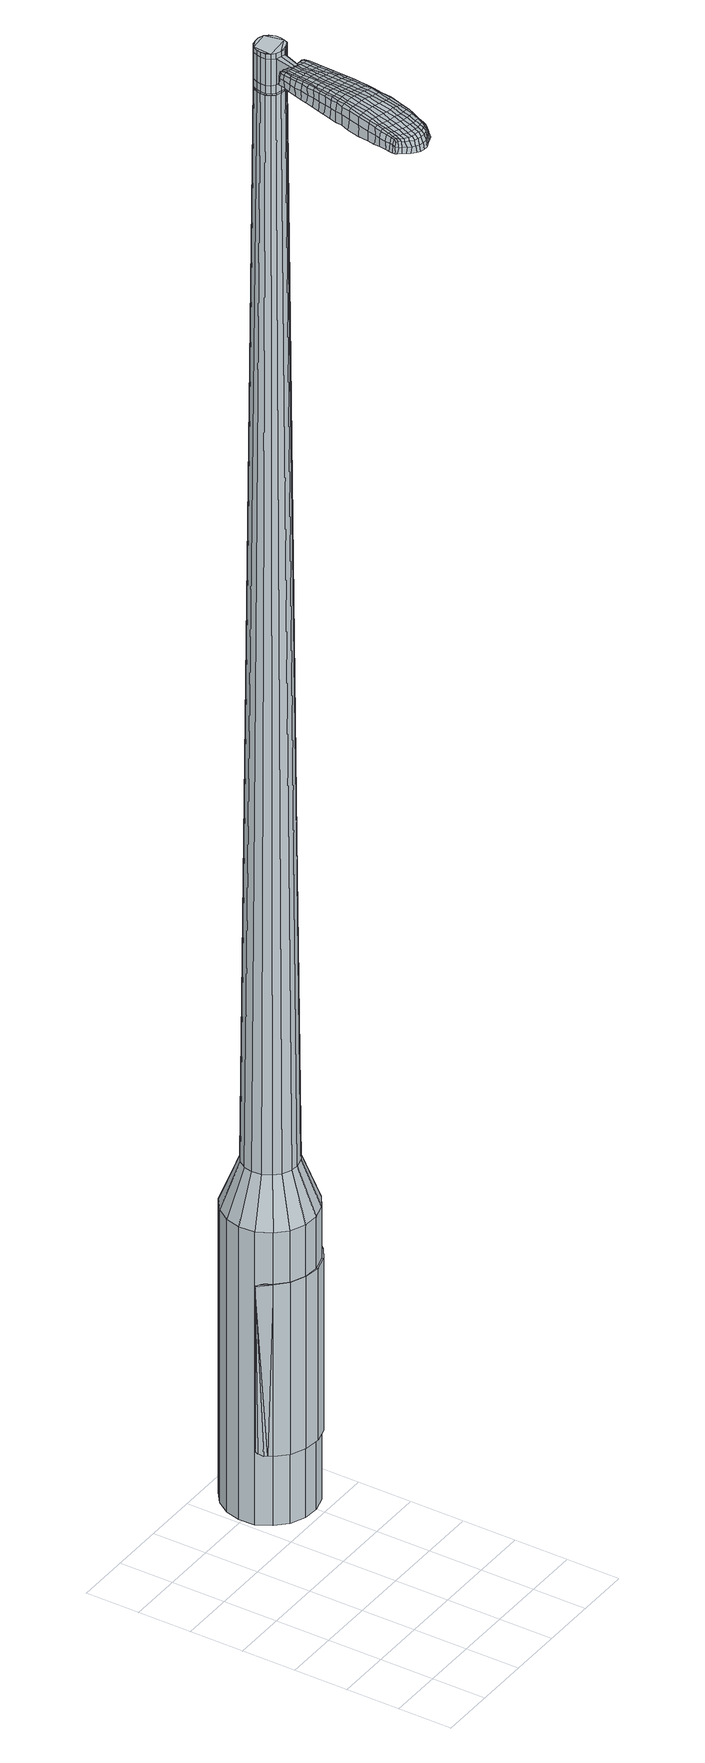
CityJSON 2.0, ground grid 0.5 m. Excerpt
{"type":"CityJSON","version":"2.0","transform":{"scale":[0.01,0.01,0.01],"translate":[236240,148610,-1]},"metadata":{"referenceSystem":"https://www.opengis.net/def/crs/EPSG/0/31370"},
"CityObjects":{
"object1":{"type":"GenericCityObject","attributes":{"cluster":154,"mean_distance_to_centroid":0.268,"new_centroid_x":236241.45,"new_centroid_y":148612.52,"mean_distance_to_camera":10.53,"H1":15.15,"H2":9.17,"Z_final":111.29,"cluster2":-1,"proj_x":236235.84,"proj_y":148611.08,"id_line":53317,"bearing_l":345.6,"distance":5.79,"orientation":"right","G_obj":255.6},"geometry":[{"type":"MultiSurface","lod":"2","boundaries":[[[0,1,2,3]],[[1,4,5,2]],[[4,6,7,5]],[[6,8,9,7]],[[8,10,11,9]],[[10,12,13,11]],[[12,14,15,13]],[[14,16,17,15]],[[16,18,19,17]],[[18,20,21,19]],[[20,22,23,21]],[[22,24,25,23]],[[24,26,27,25]],[[26,28,29,27]],[[28,30,31,29]],[[30,32,33,31]],[[32,34,35,33]],[[34,0,3,35]],[[36,37,38,39]],[[38,40,41,42]],[[41,43,42]],[[42,44,45,46]],[[45,47,46]],[[46,48,49,50]],[[49,51,50]],[[42,46,50,38]],[[50,52,39,38]],[[53,36,39]],[[2,5,7,35]],[[7,9,11,15]],[[11,13,15]],[[15,17,19,23]],[[19,21,23]],[[23,25,27,31]],[[27,29,31]],[[15,23,31,7]],[[31,33,35,7]],[[3,2,35]],[[1,0,54,55]],[[0,34,56,54]],[[34,32,57,56]],[[32,30,58,57]],[[30,28,59,58]],[[28,26,60,59]],[[26,24,61,60]],[[24,22,62,61]],[[22,20,63,62]],[[20,18,64,63]],[[18,16,65,64]],[[16,14,66,65]],[[14,12,67,66]],[[12,10,68,67]],[[10,8,69,68]],[[8,6,70,69]],[[6,4,71,70]],[[4,1,55,71]],[[55,54,72,73]],[[54,56,74,72]],[[56,57,75,74]],[[57,58,76,75]],[[58,59,77,76]],[[59,60,78,77]],[[60,61,79,78]],[[61,62,80,79]],[[62,63,81,80]],[[63,64,82,81]],[[64,65,83,82]],[[65,66,84,83]],[[66,67,85,84]],[[67,68,86,85]],[[68,69,87,86]],[[69,70,88,87]],[[70,71,89,88]],[[71,55,73,89]],[[72,90,91,92]],[[93,94,90,72]],[[75,95,94,93]],[[96,97,95,75]],[[77,98,97,96]],[[78,99,98,77]],[[100,101,99,78]],[[102,103,101,100]],[[104,105,103,102]],[[106,107,105,104]],[[83,108,107,106]],[[109,110,108,83]],[[111,112,110,109]],[[86,113,112,111]],[[87,114,113,86]],[[115,116,114,87]],[[117,118,116,115]],[[92,91,118,117]],[[119,120,121,122]],[[123,119,122,124]],[[125,123,124,126]],[[127,125,126,128]],[[129,127,128,130]],[[131,129,130,132]],[[133,131,132,134]],[[135,133,134,136]],[[137,135,136,138]],[[139,137,138,140]],[[141,139,140,142]],[[143,141,142,144]],[[145,143,144,146]],[[147,145,146,148]],[[149,147,148,150]],[[151,149,150,152]],[[73,72,92]],[[74,93,72]],[[74,75,93]],[[76,96,75]],[[76,77,96]],[[79,100,78]],[[79,80,102,100]],[[80,81,104,102]],[[81,82,106,104]],[[82,83,106]],[[84,109,83]],[[84,85,111,109]],[[85,86,111]],[[88,115,87]],[[88,89,117,115]],[[89,73,92,117]],[[153,91,90]],[[153,154,118,91]],[[154,155,116,118]],[[155,114,116]],[[156,112,113]],[[156,157,110,112]],[[157,108,110]],[[158,107,108]],[[158,159,105,107]],[[159,160,103,105]],[[160,161,101,103]],[[161,99,101]],[[162,97,98]],[[162,95,97]],[[163,94,95]],[[163,90,94]],[[39,52,151,164]],[[153,90,165,152]],[[53,39,164,120]],[[90,163,121,165]],[[36,53,120,119]],[[163,95,122,121]],[[37,36,119,123]],[[95,162,124,122]],[[38,37,123,125]],[[162,98,126,124]],[[40,38,125,127]],[[98,99,128,126]],[[41,40,127,129]],[[99,161,130,128]],[[43,41,129,131]],[[161,160,132,130]],[[42,43,131,133]],[[160,159,134,132]],[[44,42,133,135]],[[159,158,136,134]],[[45,44,135,137]],[[158,108,138,136]],[[47,45,137,139]],[[108,157,140,138]],[[46,47,139,141]],[[157,156,142,140]],[[48,46,141,143]],[[156,113,144,142]],[[49,48,143,145]],[[113,114,146,144]],[[51,49,145,147]],[[114,155,148,146]],[[50,51,147,149]],[[155,154,150,148]],[[52,50,149,151]],[[154,153,152,150]],[[151,152,166,167]],[[152,165,168,166]],[[165,121,169,168]],[[121,120,170,169]],[[120,164,171,170]],[[164,151,167,171]],[[172,173,174,175]],[[176,172,175,177]],[[172,176,178,179]],[[173,172,179,180]],[[181,182,183,184]],[[185,181,184,186]],[[181,185,187,188]],[[182,181,188,189]],[[190,191,192,193]],[[194,190,193,195]],[[190,194,196,197]],[[191,190,197,198]],[[199,200,201,202]],[[203,199,202,204]],[[199,203,205,206]],[[200,199,206,207]],[[208,209,210,211]],[[212,208,211,213]],[[208,212,214,215]],[[209,208,215,216]],[[217,218,219,220]],[[221,217,220,222]],[[217,221,223,224]],[[218,217,224,225]],[[226,227,228,229]],[[218,226,229,219]],[[226,218,225,230]],[[227,226,230,231]],[[232,233,234,235]],[[227,232,235,228]],[[232,227,231,236]],[[233,232,236,237]],[[238,176,177,239]],[[233,238,239,234]],[[238,233,237,240]],[[176,238,240,178]],[[241,242,243,244]],[[245,241,244,246]],[[241,245,247,248]],[[242,241,248,249]],[[250,251,252,253]],[[242,250,253,243]],[[250,242,249,254]],[[251,250,254,255]],[[256,257,258,259]],[[251,256,259,252]],[[256,251,255,260]],[[257,256,260,261]],[[262,263,264,265]],[[257,262,265,258]],[[262,257,261,266]],[[263,262,266,267]],[[268,173,180,269]],[[263,268,269,264]],[[268,263,267,270]],[[173,268,270,174]],[[271,272,273,274]],[[275,271,274,276]],[[271,275,277,278]],[[272,271,278,279]],[[280,281,282,283]],[[272,280,283,273]],[[280,272,279,284]],[[281,280,284,285]],[[286,287,288,289]],[[281,286,289,282]],[[286,281,285,290]],[[287,286,290,291]],[[292,185,186,293]],[[287,292,293,288]],[[292,287,291,294]],[[185,292,294,187]],[[295,296,297,298]],[[299,295,298,300]],[[295,299,301,302]],[[296,295,302,303]],[[304,305,306,307]],[[296,304,307,297]],[[304,296,303,308]],[[305,304,308,309]],[[310,311,312,313]],[[305,310,313,306]],[[310,305,309,314]],[[311,310,314,315]],[[316,317,318,319]],[[311,316,319,312]],[[316,311,315,320]],[[317,316,320,321]],[[322,182,189,323]],[[317,322,323,318]],[[322,317,321,324]],[[182,322,324,183]],[[325,211,210,326]],[[327,325,326,328]],[[325,327,329,330]],[[211,325,330,213]],[[331,327,328,332]],[[333,331,332,334]],[[331,333,335,336]],[[327,331,336,329]],[[337,333,334,338]],[[339,337,338,340]],[[337,339,341,342]],[[333,337,342,335]],[[343,339,340,344]],[[345,343,344,346]],[[343,345,347,348]],[[339,343,348,341]],[[349,345,346,350]],[[200,349,350,201]],[[349,200,207,351]],[[345,349,351,347]],[[352,353,198,197]],[[354,352,197,196]],[[352,354,355,356]],[[353,352,356,357]],[[358,359,357,356]],[[360,358,356,355]],[[358,360,361,362]],[[359,358,362,363]],[[364,365,363,362]],[[366,364,362,361]],[[364,366,367,368]],[[365,364,368,369]],[[370,371,369,368]],[[372,370,368,367]],[[370,372,205,203]],[[371,370,203,204]],[[373,374,375,376]],[[275,373,376,277]],[[373,275,276,377]],[[374,373,377,378]],[[379,194,195,380]],[[374,379,380,375]],[[379,374,378,381]],[[194,379,381,196]],[[382,383,384,385]],[[221,382,385,223]],[[382,221,222,386]],[[383,382,386,387]],[[388,389,390,391]],[[383,388,391,384]],[[388,383,387,392]],[[389,388,392,393]],[[394,191,198,395]],[[389,394,395,390]],[[394,389,393,396]],[[191,394,396,192]],[[397,398,399,400]],[[179,397,400,180]],[[397,179,178,401]],[[398,397,401,402]],[[403,404,405,406]],[[398,403,406,399]],[[403,398,402,407]],[[404,403,407,408]],[[409,202,201,410]],[[404,409,410,405]],[[409,404,408,411]],[[202,409,411,204]],[[412,413,414,415]],[[184,412,415,186]],[[412,184,183,416]],[[413,412,416,417]],[[418,206,205,419]],[[413,418,419,414]],[[418,413,417,420]],[[206,418,420,207]],[[421,422,423,424]],[[299,421,424,301]],[[421,299,300,425]],[[422,421,425,426]],[[427,212,213,428]],[[422,427,428,423]],[[427,422,426,429]],[[212,427,429,214]],[[430,431,432,433]],[[245,430,433,247]],[[430,245,246,434]],[[431,430,434,435]],[[436,437,438,439]],[[431,436,439,432]],[[436,431,435,440]],[[437,436,440,441]],[[442,209,216,443]],[[437,442,443,438]],[[442,437,441,444]],[[209,442,444,210]],[[445,446,435,434]],[[244,445,434,246]],[[445,244,243,447]],[[446,445,447,448]],[[449,450,441,440]],[[446,449,440,435]],[[449,446,448,451]],[[450,449,451,452]],[[453,326,210,444]],[[450,453,444,441]],[[453,450,452,454]],[[326,453,454,328]],[[455,456,457,458]],[[302,455,458,303]],[[455,302,301,424]],[[456,455,424,423]],[[459,330,329,460]],[[456,459,460,457]],[[459,456,423,428]],[[330,459,428,213]],[[461,462,448,447]],[[253,461,447,243]],[[461,253,252,463]],[[462,461,463,464]],[[465,466,452,451]],[[462,465,451,448]],[[465,462,464,467]],[[466,465,467,468]],[[469,332,328,454]],[[466,469,454,452]],[[469,466,468,470]],[[332,469,470,334]],[[471,472,473,474]],[[308,471,474,309]],[[471,308,303,458]],[[472,471,458,457]],[[475,336,335,476]],[[472,475,476,473]],[[475,472,457,460]],[[336,475,460,329]],[[477,478,464,463]],[[259,477,463,252]],[[477,259,258,479]],[[478,477,479,480]],[[481,482,468,467]],[[478,481,467,464]],[[481,478,480,483]],[[482,481,483,484]],[[485,338,334,470]],[[482,485,470,468]],[[485,482,484,486]],[[338,485,486,340]],[[487,488,489,490]],[[314,487,490,315]],[[487,314,309,474]],[[488,487,474,473]],[[491,342,341,492]],[[488,491,492,489]],[[491,488,473,476]],[[342,491,476,335]],[[493,494,480,479]],[[265,493,479,258]],[[493,265,264,495]],[[494,493,495,496]],[[497,498,484,483]],[[494,497,483,480]],[[497,494,496,499]],[[498,497,499,500]],[[501,344,340,486]],[[498,501,486,484]],[[501,498,500,502]],[[344,501,502,346]],[[503,504,505,506]],[[320,503,506,321]],[[503,320,315,490]],[[504,503,490,489]],[[507,348,347,508]],[[504,507,508,505]],[[507,504,489,492]],[[348,507,492,341]],[[509,510,496,495]],[[269,509,495,264]],[[509,269,180,400]],[[510,509,400,399]],[[511,512,500,499]],[[510,511,499,496]],[[511,510,399,406]],[[512,511,406,405]],[[513,350,346,502]],[[512,513,502,500]],[[513,512,405,410]],[[350,513,410,201]],[[514,515,417,416]],[[324,514,416,183]],[[514,324,321,506]],[[515,514,506,505]],[[516,351,207,420]],[[515,516,420,417]],[[516,515,505,508]],[[351,516,508,347]],[[517,518,378,377]],[[274,517,377,276]],[[517,274,273,519]],[[518,517,519,520]],[[521,354,196,381]],[[518,521,381,378]],[[521,518,520,522]],[[354,521,522,355]],[[523,524,525,526]],[[224,523,526,225]],[[523,224,223,385]],[[524,523,385,384]],[[527,528,529,530]],[[524,527,530,525]],[[527,524,384,391]],[[528,527,391,390]],[[531,353,357,532]],[[528,531,532,529]],[[531,528,390,395]],[[353,531,395,198]],[[533,534,520,519]],[[283,533,519,273]],[[533,283,282,535]],[[534,533,535,536]],[[537,360,355,522]],[[534,537,522,520]],[[537,534,536,538]],[[360,537,538,361]],[[539,540,541,542]],[[230,539,542,231]],[[539,230,225,526]],[[540,539,526,525]],[[543,544,545,546]],[[540,543,546,541]],[[543,540,525,530]],[[544,543,530,529]],[[547,359,363,548]],[[544,547,548,545]],[[547,544,529,532]],[[359,547,532,357]],[[549,550,536,535]],[[289,549,535,282]],[[549,289,288,551]],[[550,549,551,552]],[[553,366,361,538]],[[550,553,538,536]],[[553,550,552,554]],[[366,553,554,367]],[[555,556,557,558]],[[236,555,558,237]],[[555,236,231,542]],[[556,555,542,541]],[[559,560,561,562]],[[556,559,562,557]],[[559,556,541,546]],[[560,559,546,545]],[[563,365,369,564]],[[560,563,564,561]],[[563,560,545,548]],[[365,563,548,363]],[[565,566,552,551]],[[293,565,551,288]],[[565,293,186,415]],[[566,565,415,414]],[[567,372,367,554]],[[566,567,554,552]],[[567,566,414,419]],[[372,567,419,205]],[[568,569,402,401]],[[240,568,401,178]],[[568,240,237,558]],[[569,568,558,557]],[[570,571,408,407]],[[569,570,407,402]],[[570,569,557,562]],[[571,570,562,561]],[[572,371,204,411]],[[571,572,411,408]],[[572,571,561,564]],[[371,572,564,369]],[[573,574,575,576]],[[576,575,577,578]],[[579,577,575,580]],[[580,575,574,581]],[[582,583,584,585]],[[585,584,586,587]],[[588,586,584,589]],[[589,584,583,590]],[[591,592,593,594]],[[594,593,595,596]],[[597,595,593,598]],[[598,593,592,599]],[[600,601,602,603]],[[603,602,604,605]],[[606,604,602,607]],[[607,602,601,608]],[[609,610,611,612]],[[612,611,613,614]],[[615,613,611,616]],[[616,611,610,617]],[[618,619,620,621]],[[621,620,622,623]],[[624,622,620,625]],[[625,620,619,626]],[[627,628,629,630]],[[630,629,619,618]],[[626,619,629,631]],[[631,629,628,632]],[[633,634,635,636]],[[636,635,628,627]],[[632,628,635,637]],[[637,635,634,638]],[[578,577,639,640]],[[640,639,634,633]],[[638,634,639,641]],[[641,639,577,579]],[[642,643,644,645]],[[645,644,646,647]],[[648,646,644,649]],[[649,644,643,650]],[[651,652,653,654]],[[654,653,643,642]],[[650,643,653,655]],[[655,653,652,656]],[[657,658,659,660]],[[660,659,652,651]],[[656,652,659,661]],[[661,659,658,662]],[[663,664,665,666]],[[666,665,658,657]],[[662,658,665,667]],[[667,665,664,668]],[[581,574,669,670]],[[670,669,664,663]],[[668,664,669,671]],[[671,669,574,573]],[[672,673,674,675]],[[675,674,676,677]],[[678,676,674,679]],[[679,674,673,680]],[[681,682,683,684]],[[684,683,673,672]],[[680,673,683,685]],[[685,683,682,686]],[[687,688,689,690]],[[690,689,682,681]],[[686,682,689,691]],[[691,689,688,692]],[[587,586,693,694]],[[694,693,688,687]],[[692,688,693,695]],[[695,693,586,588]],[[696,697,698,699]],[[699,698,700,701]],[[702,700,698,703]],[[703,698,697,704]],[[705,706,707,708]],[[708,707,697,696]],[[704,697,707,709]],[[709,707,706,710]],[[711,712,713,714]],[[714,713,706,705]],[[710,706,713,715]],[[715,713,712,716]],[[717,718,719,720]],[[720,719,712,711]],[[716,712,719,721]],[[721,719,718,722]],[[590,583,723,724]],[[724,723,718,717]],[[722,718,723,725]],[[725,723,583,582]],[[609,612,726,727]],[[727,726,728,729]],[[730,728,726,731]],[[731,726,612,614]],[[729,728,732,733]],[[733,732,734,735]],[[736,734,732,737]],[[737,732,728,730]],[[735,734,738,739]],[[739,738,740,741]],[[742,740,738,743]],[[743,738,734,736]],[[741,740,744,745]],[[745,744,746,747]],[[748,746,744,749]],[[749,744,740,742]],[[747,746,750,751]],[[751,750,601,600]],[[608,601,750,752]],[[752,750,746,748]],[[599,753,754,598]],[[598,754,755,597]],[[756,755,754,757]],[[757,754,753,758]],[[758,759,760,757]],[[757,760,761,756]],[[762,761,760,763]],[[763,760,759,764]],[[764,765,766,763]],[[763,766,767,762]],[[768,767,766,769]],[[769,766,765,770]],[[770,771,772,769]],[[769,772,773,768]],[[606,773,772,604]],[[604,772,771,605]],[[774,775,776,777]],[[777,776,676,678]],[[677,676,776,778]],[[778,776,775,779]],[[596,595,780,781]],[[781,780,775,774]],[[779,775,780,782]],[[782,780,595,597]],[[783,784,785,786]],[[786,785,622,624]],[[623,622,785,787]],[[787,785,784,788]],[[789,790,791,792]],[[792,791,784,783]],[[788,784,791,793]],[[793,791,790,794]],[[599,592,795,796]],[[796,795,790,789]],[[794,790,795,797]],[[797,795,592,591]],[[798,799,800,801]],[[801,800,580,581]],[[579,580,800,802]],[[802,800,799,803]],[[804,805,806,807]],[[807,806,799,798]],[[803,799,806,808]],[[808,806,805,809]],[[600,603,810,811]],[[811,810,805,804]],[[809,805,810,812]],[[812,810,603,605]],[[813,814,815,816]],[[816,815,585,587]],[[582,585,815,817]],[[817,815,814,818]],[[606,607,819,820]],[[820,819,814,813]],[[818,814,819,821]],[[821,819,607,608]],[[822,823,700,824]],[[824,700,702]],[[701,700,823,825]],[[614,613,826,827]],[[827,826,823,822]],[[825,823,826,828]],[[828,826,613,615]],[[829,830,831,648]],[[831,646,648]],[[647,646,831,832]],[[832,831,830,833]],[[834,835,836,837]],[[837,836,830,829]],[[833,830,836,838]],[[838,836,835,839]],[[617,610,840,841]],[[841,840,835,834]],[[839,835,840,842]],[[842,840,610,609]],[[833,843,844,832]],[[832,844,645,647]],[[642,645,844,845]],[[845,844,843,846]],[[839,847,848,838]],[[838,848,843,833]],[[846,843,848,849]],[[849,848,847,850]],[[609,727,851,842]],[[842,851,847,839]],[[850,847,851,852]],[[852,851,727,729]],[[853,854,855,856]],[[856,855,703,704]],[[702,703,855,824]],[[824,855,854,822]],[[730,731,857,858]],[[858,857,854,853]],[[822,854,857,827]],[[827,857,731,614]],[[846,859,860,845]],[[845,860,654,642]],[[651,654,860,861]],[[861,860,859,862]],[[850,863,864,849]],[[849,864,859,846]],[[862,859,864,865]],[[865,864,863,866]],[[729,733,867,852]],[[852,867,863,850]],[[866,863,867,868]],[[868,867,733,735]],[[869,870,871,872]],[[872,871,709,710]],[[704,709,871,856]],[[856,871,870,853]],[[736,737,873,874]],[[874,873,870,869]],[[853,870,873,858]],[[858,873,737,730]],[[862,875,876,861]],[[861,876,660,651]],[[657,660,876,877]],[[877,876,875,878]],[[866,879,880,865]],[[865,880,875,862]],[[878,875,880,881]],[[881,880,879,882]],[[735,739,883,868]],[[868,883,879,866]],[[882,879,883,884]],[[884,883,739,741]],[[885,886,887,888]],[[888,887,715,716]],[[710,715,887,872]],[[872,887,886,869]],[[742,743,889,890]],[[890,889,886,885]],[[869,886,889,874]],[[874,889,743,736]],[[878,891,892,877]],[[877,892,666,657]],[[663,666,892,893]],[[893,892,891,894]],[[882,895,896,881]],[[881,896,891,878]],[[894,891,896,897]],[[897,896,895,898]],[[741,745,899,884]],[[884,899,895,882]],[[898,895,899,900]],[[900,899,745,747]],[[901,902,903,904]],[[904,903,721,722]],[[716,721,903,888]],[[888,903,902,885]],[[748,749,905,906]],[[906,905,902,901]],[[885,902,905,890]],[[890,905,749,742]],[[894,907,908,893]],[[893,908,670,663]],[[581,670,908,801]],[[801,908,907,798]],[[898,909,910,897]],[[897,910,907,894]],[[798,907,910,807]],[[807,910,909,804]],[[747,751,911,900]],[[900,911,909,898]],[[804,909,911,811]],[[811,911,751,600]],[[818,912,913,817]],[[817,913,725,582]],[[722,725,913,904]],[[904,913,912,901]],[[608,752,914,821]],[[821,914,912,818]],[[901,912,914,906]],[[906,914,752,748]],[[779,915,916,778]],[[778,916,675,677]],[[672,675,916,917]],[[917,916,915,918]],[[597,755,919,782]],[[782,919,915,779]],[[918,915,919,920]],[[920,919,755,756]],[[921,922,923,924]],[[924,923,625,626]],[[624,625,923,786]],[[786,923,922,783]],[[925,926,927,928]],[[928,927,922,921]],[[783,922,927,792]],[[792,927,926,789]],[[758,753,929,930]],[[930,929,926,925]],[[789,926,929,796]],[[796,929,753,599]],[[918,931,932,917]],[[917,932,684,672]],[[681,684,932,933]],[[933,932,931,934]],[[756,761,935,920]],[[920,935,931,918]],[[934,931,935,936]],[[936,935,761,762]],[[937,938,939,940]],[[940,939,631,632]],[[626,631,939,924]],[[924,939,938,921]],[[941,942,943,944]],[[944,943,938,937]],[[921,938,943,928]],[[928,943,942,925]],[[764,759,945,946]],[[946,945,942,941]],[[925,942,945,930]],[[930,945,759,758]],[[934,947,948,933]],[[933,948,690,681]],[[687,690,948,949]],[[949,948,947,950]],[[762,767,951,936]],[[936,951,947,934]],[[950,947,951,952]],[[952,951,767,768]],[[953,954,955,956]],[[956,955,637,638]],[[632,637,955,940]],[[940,955,954,937]],[[957,958,959,960]],[[960,959,954,953]],[[937,954,959,944]],[[944,959,958,941]],[[770,765,961,962]],[[962,961,958,957]],[[941,958,961,946]],[[946,961,765,764]],[[950,963,964,949]],[[949,964,694,687]],[[587,694,964,816]],[[816,964,963,813]],[[768,773,965,952]],[[952,965,963,950]],[[813,963,965,820]],[[820,965,773,606]],[[803,966,967,802]],[[802,967,641,579]],[[638,641,967,956]],[[956,967,966,953]],[[809,968,969,808]],[[808,969,966,803]],[[953,966,969,960]],[[960,969,968,957]],[[605,771,970,812]],[[812,970,968,809]],[[957,968,970,962]],[[962,970,771,770]],[[573,576,175,174]],[[576,578,177,175]],[[588,589,188,187]],[[589,590,189,188]],[[591,594,193,192]],[[594,596,195,193]],[[615,616,215,214]],[[616,617,216,215]],[[618,621,220,219]],[[621,623,222,220]],[[627,630,229,228]],[[630,618,219,229]],[[633,636,235,234]],[[636,627,228,235]],[[578,640,239,177]],[[640,633,234,239]],[[648,649,248,247]],[[649,650,249,248]],[[650,655,254,249]],[[655,656,255,254]],[[656,661,260,255]],[[661,662,261,260]],[[662,667,266,261]],[[667,668,267,266]],[[668,671,270,267]],[[671,573,174,270]],[[678,679,278,277]],[[679,680,279,278]],[[680,685,284,279]],[[685,686,285,284]],[[686,691,290,285]],[[691,692,291,290]],[[692,695,294,291]],[[695,588,187,294]],[[696,699,298,297]],[[699,701,300,298]],[[705,708,307,306]],[[708,696,297,307]],[[711,714,313,312]],[[714,705,306,313]],[[717,720,319,318]],[[720,711,312,319]],[[590,724,323,189]],[[724,717,318,323]],[[774,777,376,375]],[[777,678,277,376]],[[596,781,380,195]],[[781,774,375,380]],[[623,787,386,222]],[[787,788,387,386]],[[788,793,392,387]],[[793,794,393,392]],[[794,797,396,393]],[[797,591,192,396]],[[701,425,300]],[[701,825,426,425]],[[825,828,429,426]],[[828,615,214,429]],[[829,648,433,432]],[[648,247,433]],[[834,837,439,438]],[[837,829,432,439]],[[617,841,443,216]],[[841,834,438,443]],[[971,972,973,974]],[[975,976,974,973]],[[977,978,979,980]],[[981,982,983,984]],[[972,985,986,973]],[[987,975,973,986]],[[988,977,980,989]],[[990,991,982,981]],[[985,992,993,986]],[[993,994,987,986]],[[995,988,989,996]],[[997,991,990,998]],[[992,999,1000,993]],[[1000,1001,994,993]],[[1002,995,996,1003]],[[1004,997,998,1005]],[[1006,1007,1008,1009]],[[1010,1011,1007,1006]],[[1010,1012,1013,1011]],[[1012,1014,1015,1013]],[[1016,1017,1018,1019]],[[1020,1021,1017,1016]],[[1022,1023,1021,1020]],[[1024,1025,1023,1022]],[[1019,1008,1007,1016]],[[1016,1007,1011,1020]],[[1011,1013,1022,1020]],[[1013,1015,1024,1022]],[[980,979,976,975]],[[989,980,975,987]],[[994,996,989,987]],[[1001,1003,996,994]],[[981,984,978,977]],[[990,981,977,988]],[[998,990,988,995]],[[1005,998,995,1002]],[[982,1006,1009,983]],[[991,1010,1006,982]],[[1012,1010,991,997]],[[1014,1012,997,1004]],[[1026,1027,1028,1029]],[[1028,1030,1031,1032]],[[1028,1032,1033,1034]],[[1028,1034,1029]],[[1035,1026,1029,1036]],[[1037,1036,1029,1038]],[[1039,1038,1029]],[[1040,1028,1027,1041]],[[1042,1040,1041,1043]],[[1044,1042,1043,1045]],[[1046,1044,1045,1047]],[[1048,1046,1047,1049]],[[1049,1050,1051,1052]],[[1049,1052,1053,1054]],[[1049,1054,1055,1056]],[[1055,1057,1058,1059]],[[1055,1059,1060,1061]],[[1055,1061,1056]],[[1049,1056,1048]],[[1062,1063,1027,1026]],[[1064,1065,1030,1028]],[[1066,1067,1039,1029]],[[1063,1068,1041,1027]],[[1069,1064,1028,1040]],[[1068,1070,1043,1041]],[[1071,1069,1040,1042]],[[1070,1072,1045,1043]],[[1073,1071,1042,1044]],[[1072,1074,1047,1045]],[[1075,1073,1044,1046]],[[1074,1076,1049,1047]],[[1077,1075,1046,1048]],[[1076,1078,1050,1049]],[[1079,1080,1057,1055]],[[1081,1077,1048,1056]],[[1051,1050,1078,1082]],[[1052,1051,1082,1083]],[[1053,1052,1083,1084]],[[1054,1053,1084,1085]],[[1055,1054,1085,1079]],[[1086,1062,1026,1035]],[[1087,1086,1035,1036]],[[1088,1087,1036,1037]],[[1089,1088,1037,1038]],[[1067,1089,1038,1039]],[[1031,1030,1065,1090]],[[1058,1057,1080,1091]],[[1032,1031,1090,1092]],[[1033,1032,1092,1093]],[[1034,1033,1093,1094]],[[1029,1034,1094,1066]],[[1059,1058,1091,1095]],[[1060,1059,1095,1096]],[[1061,1060,1096,1097]],[[1056,1061,1097,1081]]]}]}
},
"vertices":[
[136,209,384],[122,215,384],[122,215,96],[136,209,96],[112,225,384],[112,225,96],[105,238,384],[105,238,96],[104,253,384],[104,253,96],[108,267,384],[108,267,96],[116,279,384],[116,279,96],[128,288,384],[128,288,96],[142,292,384],[142,292,96],[157,291,384],[157,291,96],[170,285,384],[170,285,96],[180,274,384],[180,274,96],[187,261,384],[187,261,96],[188,246,384],[188,246,96],[185,232,384],[185,232,96],[176,220,384],[176,220,96],[164,212,384],[164,212,96],[150,208,384],[150,208,96],[152,238,1524],[156,240,1524],[158,244,1524],[143,237,1524],[159,249,1524],[159,253,1524],[154,261,1524],[157,258,1524],[149,263,1524],[145,263,1524],[136,259,1524],[140,262,1524],[134,255,1524],[133,251,1524],[135,242,1524],[133,246,1524],[138,239,1524],[147,236,1524],[140,225,429],[132,229,429],[148,225,429],[157,227,429],[164,232,429],[169,239,429],[171,248,429],[170,257,429],[167,264,429],[160,271,429],[152,274,429],[144,275,429],[135,272,429],[128,267,429],[123,260,429],[121,252,429],[122,243,429],[126,235,429],[143,237,1483],[138,239,1483],[147,236,1483],[152,238,1483],[156,240,1483],[158,244,1483],[159,249,1483],[159,253,1483],[157,258,1483],[154,261,1483],[149,263,1483],[145,263,1483],[140,262,1483],[136,259,1483],[134,255,1483],[133,251,1483],[133,246,1483],[135,242,1483],[143,237,1485],[139,239,1485],[139,239,1483],[147,237,1483],[147,237,1485],[152,238,1485],[155,241,1483],[155,241,1485],[158,244,1485],[159,249,1485],[158,253,1483],[158,253,1485],[156,257,1483],[156,257,1485],[153,260,1483],[153,260,1485],[149,262,1483],[149,262,1485],[145,263,1485],[140,261,1483],[140,261,1485],[137,259,1483],[137,259,1485],[134,255,1485],[133,251,1485],[134,246,1483],[134,246,1485],[136,242,1483],[136,242,1485],[152,238,1519],[147,236,1519],[147,236,1493],[152,238,1493],[156,240,1519],[156,240,1493],[158,244,1519],[158,244,1493],[159,249,1519],[159,249,1493],[159,253,1519],[159,253,1493],[157,258,1519],[157,258,1493],[154,261,1519],[154,261,1493],[149,263,1519],[149,263,1493],[145,263,1519],[145,263,1493],[140,262,1519],[140,262,1493],[136,259,1519],[136,259,1493],[134,255,1519],[134,255,1493],[133,251,1519],[133,251,1493],[133,246,1519],[133,246,1493],[135,242,1519],[135,242,1493],[138,239,1519],[138,239,1493],[138,239,1485],[135,242,1485],[133,246,1485],[136,259,1485],[140,262,1485],[149,263,1485],[154,261,1485],[157,258,1485],[159,253,1485],[156,240,1485],[147,236,1485],[143,237,1519],[143,237,1493],[135,219,1513],[135,219,1518],[138,219,1513],[141,218,1513],[141,218,1518],[138,219,1518],[101,152,1519],[103,159,1518],[101,158,1509],[99,151,1510],[98,143,1519],[96,143,1510],[100,144,1526],[102,152,1525],[105,159,1525],[138,142,1519],[139,149,1518],[138,150,1525],[137,143,1525],[136,133,1519],[135,135,1526],[137,132,1510],[139,140,1510],[141,147,1509],[103,75,1519],[99,76,1519],[99,75,1513],[103,74,1513],[107,75,1519],[107,74,1513],[107,77,1524],[103,77,1524],[100,78,1524],[121,147,1530],[123,154,1529],[120,155,1529],[118,148,1530],[119,138,1531],[116,139,1531],[123,137,1530],[125,146,1530],[126,153,1529],[141,225,1512],[138,226,1512],[138,225,1517],[141,224,1517],[144,224,1512],[143,223,1517],[144,224,1506],[141,224,1506],[138,225,1506],[87,94,1519],[88,97,1519],[86,97,1512],[86,94,1512],[87,92,1518],[86,91,1512],[88,92,1522],[89,94,1523],[89,97,1524],[88,102,1519],[89,108,1519],[88,107,1512],[87,101,1512],[90,102,1524],[91,108,1525],[91,113,1519],[92,121,1519],[91,120,1511],[89,113,1511],[92,114,1526],[94,121,1526],[95,132,1519],[93,131,1510],[97,133,1526],[123,222,1513],[121,215,1513],[122,215,1518],[124,222,1517],[125,227,1512],[126,226,1516],[124,227,1506],[122,221,1507],[119,214,1507],[118,208,1514],[116,201,1515],[118,201,1520],[120,208,1519],[117,207,1507],[115,200,1507],[114,193,1515],[112,186,1516],[113,187,1522],[115,194,1521],[112,193,1508],[110,186,1508],[109,179,1517],[107,172,1517],[109,173,1524],[111,180,1523],[108,179,1508],[105,172,1509],[105,165,1518],[107,166,1524],[103,165,1509],[122,84,1519],[123,87,1519],[122,88,1524],[121,85,1523],[121,82,1518],[120,83,1522],[122,81,1512],[123,83,1512],[124,86,1512],[125,92,1519],[126,97,1519],[125,98,1525],[123,93,1524],[126,91,1512],[128,96,1512],[128,103,1519],[130,111,1519],[129,112,1526],[127,104,1526],[129,102,1511],[132,109,1511],[133,122,1519],[132,123,1526],[134,120,1510],[152,214,1513],[151,207,1513],[152,206,1507],[153,213,1507],[153,220,1512],[154,219,1506],[152,219,1516],[152,215,1517],[150,208,1518],[150,200,1514],[148,192,1515],[149,191,1507],[150,198,1507],[149,201,1519],[147,193,1520],[147,185,1515],[145,178,1516],[146,176,1508],[148,183,1508],[146,186,1521],[144,179,1522],[144,170,1517],[142,163,1517],[143,161,1509],[145,169,1508],[143,172,1523],[141,164,1524],[141,156,1518],[142,154,1509],[140,157,1524],[139,219,1519],[137,220,1519],[137,212,1520],[135,212,1520],[140,211,1520],[142,218,1519],[136,204,1522],[133,205,1522],[134,197,1523],[131,198,1523],[137,196,1523],[138,204,1521],[132,190,1524],[129,191,1524],[130,183,1525],[127,184,1525],[133,182,1525],[135,189,1524],[128,176,1526],[125,176,1526],[126,168,1527],[124,169,1527],[130,168,1527],[132,175,1526],[125,161,1528],[122,162,1528],[128,160,1528],[104,80,1527],[100,81,1527],[108,80,1526],[109,84,1527],[105,84,1528],[101,85,1528],[107,90,1529],[103,91,1529],[111,90,1528],[113,97,1530],[108,97,1530],[105,98,1530],[110,104,1531],[107,105,1531],[114,104,1530],[117,113,1531],[113,113,1531],[109,114,1531],[116,126,1531],[112,127,1531],[120,125,1531],[119,80,1518],[116,79,1519],[117,78,1513],[120,79,1513],[119,82,1523],[116,80,1523],[112,77,1519],[112,76,1513],[112,78,1524],[88,89,1518],[89,87,1518],[90,88,1523],[89,90,1523],[86,89,1513],[88,86,1513],[91,83,1519],[93,80,1519],[93,82,1524],[91,85,1523],[90,83,1513],[92,80,1513],[96,78,1519],[96,79,1524],[96,77,1513],[104,152,1528],[106,151,1528],[108,158,1528],[106,159,1527],[102,144,1528],[103,143,1529],[108,151,1529],[112,150,1530],[114,157,1529],[111,158,1528],[106,142,1529],[109,141,1530],[115,149,1530],[117,156,1529],[112,140,1531],[135,144,1528],[133,144,1529],[131,136,1529],[133,135,1528],[137,151,1527],[134,151,1528],[129,145,1529],[127,136,1530],[131,152,1528],[153,222,1512],[151,223,1512],[150,222,1517],[152,221,1517],[153,221,1506],[151,222,1506],[147,224,1512],[147,222,1517],[148,223,1506],[127,229,1512],[128,229,1512],[127,228,1506],[126,228,1506],[127,228,1517],[129,227,1517],[131,228,1512],[133,227,1512],[133,227,1506],[130,227,1506],[131,227,1517],[133,226,1517],[136,227,1512],[135,226,1506],[136,225,1517],[126,222,1519],[127,222,1519],[123,215,1520],[125,215,1520],[129,221,1519],[132,221,1519],[127,214,1520],[130,214,1520],[134,220,1519],[132,213,1520],[150,216,1519],[149,216,1519],[147,209,1520],[149,209,1520],[145,217,1519],[144,210,1520],[121,208,1521],[123,208,1521],[119,201,1522],[121,201,1522],[125,207,1521],[128,206,1521],[123,200,1522],[126,199,1523],[130,206,1522],[128,199,1523],[147,201,1521],[145,202,1521],[144,194,1522],[146,194,1522],[142,203,1521],[140,195,1522],[117,194,1523],[119,193,1523],[115,187,1524],[116,186,1524],[121,193,1523],[124,192,1524],[119,186,1525],[122,185,1525],[126,191,1524],[124,184,1525],[144,187,1523],[142,187,1523],[141,180,1524],[143,179,1524],[139,188,1524],[137,181,1525],[112,180,1525],[114,179,1525],[110,173,1526],[112,172,1526],[117,179,1526],[120,178,1526],[115,172,1527],[118,171,1527],[123,177,1526],[121,170,1527],[141,172,1525],[139,173,1525],[138,166,1526],[140,165,1526],[135,174,1526],[134,167,1527],[108,166,1527],[110,165,1527],[113,165,1527],[116,164,1528],[119,163,1528],[138,158,1527],[136,158,1527],[132,159,1528],[119,84,1525],[117,83,1525],[120,88,1526],[118,86,1526],[113,81,1526],[114,85,1527],[89,93,1525],[90,90,1525],[91,94,1526],[90,96,1525],[92,87,1525],[94,84,1526],[95,89,1527],[93,91,1526],[97,82,1526],[98,87,1527],[122,92,1526],[120,91,1527],[124,98,1527],[122,98,1528],[115,90,1528],[117,97,1529],[91,101,1526],[92,99,1527],[93,105,1528],[92,107,1527],[94,97,1527],[97,95,1528],[98,101,1529],[95,103,1528],[100,93,1528],[101,100,1530],[126,104,1528],[123,104,1529],[128,112,1528],[125,112,1529],[119,104,1529],[121,112,1530],[93,113,1528],[95,112,1528],[97,120,1529],[95,121,1528],[97,110,1529],[100,108,1530],[102,117,1530],[99,118,1530],[103,107,1530],[106,115,1531],[131,124,1529],[128,124,1529],[124,124,1530],[98,132,1528],[100,131,1529],[103,130,1530],[106,129,1530],[109,128,1531],[103,157,1509],[105,158,1518],[103,151,1518],[101,150,1509],[100,143,1519],[98,142,1510],[102,143,1525],[104,152,1525],[106,158,1525],[136,150,1525],[137,149,1518],[136,142,1518],[135,144,1525],[134,134,1519],[133,135,1525],[135,132,1510],[137,141,1509],[139,148,1509],[100,77,1513],[100,78,1519],[103,77,1519],[103,77,1513],[107,77,1519],[107,77,1513],[107,79,1524],[103,79,1524],[100,80,1524],[120,154,1528],[123,154,1528],[121,147,1529],[118,147,1529],[119,138,1529],[116,139,1529],[122,137,1529],[124,146,1529],[126,153,1528],[138,223,1516],[138,224,1512],[140,223,1512],[140,222,1516],[143,222,1512],[143,221,1516],[143,221,1506],[140,222,1506],[137,223,1506],[88,97,1512],[90,97,1519],[89,94,1518],[88,93,1512],[89,92,1518],[88,91,1512],[90,92,1522],[91,94,1523],[91,97,1523],[90,107,1512],[91,107,1519],[90,102,1519],[89,101,1512],[92,102,1524],[93,108,1525],[93,120,1511],[94,121,1519],[92,113,1519],[91,112,1511],[94,113,1525],[96,121,1526],[97,132,1519],[95,131,1510],[99,132,1526],[124,215,1518],[123,214,1513],[125,221,1513],[126,222,1517],[127,226,1512],[127,225,1515],[126,226,1506],[124,221,1506],[121,214,1507],[119,200,1520],[118,200,1514],[120,207,1514],[122,207,1519],[119,206,1507],[116,199,1507],[115,186,1522],[113,186,1516],[116,193,1515],[117,193,1521],[114,192,1508],[112,185,1508],[111,172,1523],[109,172,1517],[111,179,1516],[113,179,1522],[109,178,1508],[107,171,1508],[107,165,1517],[108,165,1524],[105,164,1509],[120,89,1523],[121,88,1519],[120,85,1518],[119,86,1523],[119,83,1518],[118,84,1522],[120,82,1512],[121,84,1512],[122,87,1512],[124,99,1525],[125,98,1519],[123,93,1519],[122,94,1524],[124,91,1512],[126,97,1512],[127,112,1526],[129,111,1519],[126,104,1519],[125,105,1525],[127,102,1511],[130,110,1511],[131,122,1519],[130,124,1526],[132,121,1510],[150,206,1507],[149,207,1513],[150,215,1513],[151,213,1506],[151,220,1512],[152,219,1506],[150,219,1515],[150,215,1517],[148,208,1518],[147,191,1507],[146,193,1514],[148,200,1514],[149,199,1507],[147,201,1519],[145,194,1520],[144,176,1508],[143,178,1516],[145,185,1515],[146,184,1508],[144,186,1521],[142,179,1522],[142,162,1508],[140,163,1517],[142,171,1516],[143,169,1508],[141,172,1522],[139,165,1523],[139,156,1517],[140,155,1509],[138,158,1524],[139,218,1518],[137,219,1518],[137,211,1519],[135,212,1519],[140,210,1519],[142,217,1518],[135,204,1520],[133,204,1520],[134,197,1521],[131,197,1521],[136,196,1521],[138,203,1520],[132,189,1523],[129,190,1523],[130,182,1524],[127,183,1524],[133,181,1524],[135,189,1523],[128,175,1525],[125,176,1525],[126,168,1526],[123,169,1526],[129,167,1526],[131,174,1525],[124,161,1527],[122,162,1527],[128,160,1527],[101,82,1526],[104,81,1526],[108,81,1525],[109,85,1526],[105,85,1526],[102,86,1526],[103,92,1528],[107,91,1528],[110,91,1527],[112,97,1528],[108,98,1529],[105,99,1529],[107,106,1530],[110,105,1530],[114,104,1529],[116,113,1530],[112,113,1530],[109,114,1530],[112,126,1530],[116,126,1530],[119,125,1530],[116,80,1513],[116,81,1518],[118,82,1518],[119,81,1512],[117,83,1523],[115,82,1523],[111,79,1519],[112,78,1513],[111,80,1523],[91,89,1523],[91,88,1518],[90,90,1518],[91,91,1523],[88,90,1512],[89,87,1512],[95,83,1523],[94,82,1519],[92,85,1519],[93,86,1523],[91,84,1513],[94,81,1513],[97,80,1519],[97,81,1524],[97,79,1513],[108,158,1527],[106,151,1527],[105,152,1527],[107,158,1526],[103,143,1527],[104,143,1528],[114,156,1528],[112,149,1528],[109,150,1528],[111,157,1527],[107,142,1528],[109,141,1529],[115,148,1529],[117,155,1528],[112,140,1529],[130,136,1528],[132,144,1527],[134,144,1527],[132,136,1527],[135,151,1526],[134,151,1527],[129,145,1528],[126,136,1528],[130,152,1527],[149,220,1516],[150,220,1512],[150,220,1516],[151,219,1506],[147,221,1512],[146,221,1516],[147,220,1506],[127,226,1506],[128,226,1512],[127,227,1512],[127,226,1516],[128,225,1516],[132,224,1506],[133,225,1512],[130,226,1512],[129,225,1506],[130,225,1516],[133,224,1516],[135,224,1512],[135,224,1506],[135,223,1516],[127,221,1518],[126,221,1518],[124,214,1519],[125,214,1519],[132,220,1518],[129,220,1518],[127,214,1519],[130,213,1519],[134,219,1518],[132,212,1519],[147,209,1519],[148,215,1518],[149,215,1518],[148,208,1519],[145,216,1518],[143,209,1519],[123,207,1520],[122,207,1520],[120,200,1521],[121,200,1521],[128,206,1520],[125,206,1520],[123,199,1521],[126,199,1521],[130,205,1520],[128,198,1521],[143,194,1521],[145,201,1520],[146,201,1520],[145,194,1521],[142,202,1520],[140,195,1521],[119,193,1522],[118,193,1522],[116,186,1523],[117,186,1523],[124,191,1522],[121,192,1522],[119,185,1523],[122,184,1524],[126,191,1523],[124,184,1524],[140,180,1523],[142,187,1522],[143,186,1522],[141,179,1523],[138,188,1522],[137,180,1523],[115,179,1524],[114,179,1524],[111,172,1525],[112,172,1525],[120,177,1525],[117,178,1524],[115,171,1525],[118,170,1526],[123,177,1525],[121,169,1526],[137,165,1525],[139,172,1524],[140,172,1524],[138,165,1525],[135,173,1524],[133,166,1525],[110,165,1526],[109,165,1526],[116,163,1527],[113,164,1526],[119,162,1527],[135,158,1526],[137,158,1526],[132,159,1526],[116,84,1524],[118,85,1524],[119,88,1525],[117,87,1525],[112,82,1525],[113,86,1525],[92,94,1525],[92,91,1524],[91,93,1524],[92,96,1525],[96,89,1526],[95,85,1525],[93,88,1524],[94,92,1525],[98,83,1525],[99,87,1526],[119,92,1526],[121,93,1526],[123,99,1526],[121,98,1527],[115,91,1526],[117,98,1527],[94,106,1527],[93,100,1526],[92,101,1526],[93,107,1526],[99,102,1528],[97,95,1527],[95,97,1526],[96,104,1527],[100,93,1527],[102,100,1528],[123,104,1527],[124,105,1527],[126,113,1527],[125,112,1528],[119,104,1528],[121,112,1529],[98,120,1528],[96,112,1527],[95,113,1527],[97,121,1527],[103,117,1529],[101,108,1529],[98,110,1528],[100,118,1528],[104,107,1529],[106,115,1530],[128,124,1528],[129,124,1528],[124,124,1529],[101,131,1528],[100,132,1528],[106,129,1529],[103,130,1529],[109,127,1530],[126,226,1508],[132,224,1508],[123,193,1509],[115,195,1509],[117,172,1510],[109,174,1510],[106,134,1512],[97,136,1512],[102,154,1511],[111,152,1511],[102,117,1513],[99,104,1514],[90,106,1514],[93,119,1513],[139,223,1508],[131,191,1509],[125,170,1510],[115,132,1512],[120,149,1511],[111,114,1513],[108,101,1514],[145,221,1508],[138,189,1509],[134,168,1510],[124,130,1512],[129,147,1511],[116,99,1514],[120,112,1513],[152,219,1508],[146,187,1509],[142,166,1510],[133,127,1512],[138,145,1511],[125,97,1514],[129,110,1513],[96,90,1514],[96,86,1514],[89,87,1514],[88,93,1514],[104,88,1514],[103,84,1514],[112,86,1514],[110,82,1514],[121,84,1514],[117,80,1514],[98,80,1515],[100,76,1515],[99,77,1515],[93,81,1515],[102,79,1515],[101,76,1515],[106,78,1515],[102,76,1515],[110,77,1515],[103,76,1515],[179,222,334],[176,218,334],[176,218,165],[185,230,171],[179,222,165],[181,225,165],[183,227,166],[184,229,167],[185,230,169],[181,225,334],[183,227,333],[184,229,332],[185,230,331],[185,230,328],[164,210,165],[164,210,334],[150,206,165],[150,206,334],[135,208,165],[135,208,334],[121,214,165],[121,214,334],[111,224,165],[111,224,334],[109,228,334],[107,231,334],[106,234,333],[105,235,332],[104,237,331],[104,237,328],[109,228,165],[104,237,171],[104,237,169],[105,235,167],[106,234,166],[107,231,165],[177,223,334],[174,220,334],[174,220,165],[177,223,165],[182,232,171],[182,232,328],[163,213,334],[163,213,165],[150,209,334],[150,209,165],[136,210,334],[136,210,165],[123,216,334],[123,216,165],[113,225,334],[113,225,165],[111,229,334],[107,238,328],[107,238,171],[111,229,165],[110,232,334],[108,235,333],[107,237,332],[107,238,331],[179,226,334],[180,229,333],[181,230,332],[182,231,331],[179,226,165],[107,238,169],[180,229,166],[181,230,167],[182,231,169],[107,237,167],[108,235,166],[110,232,165]
]}
